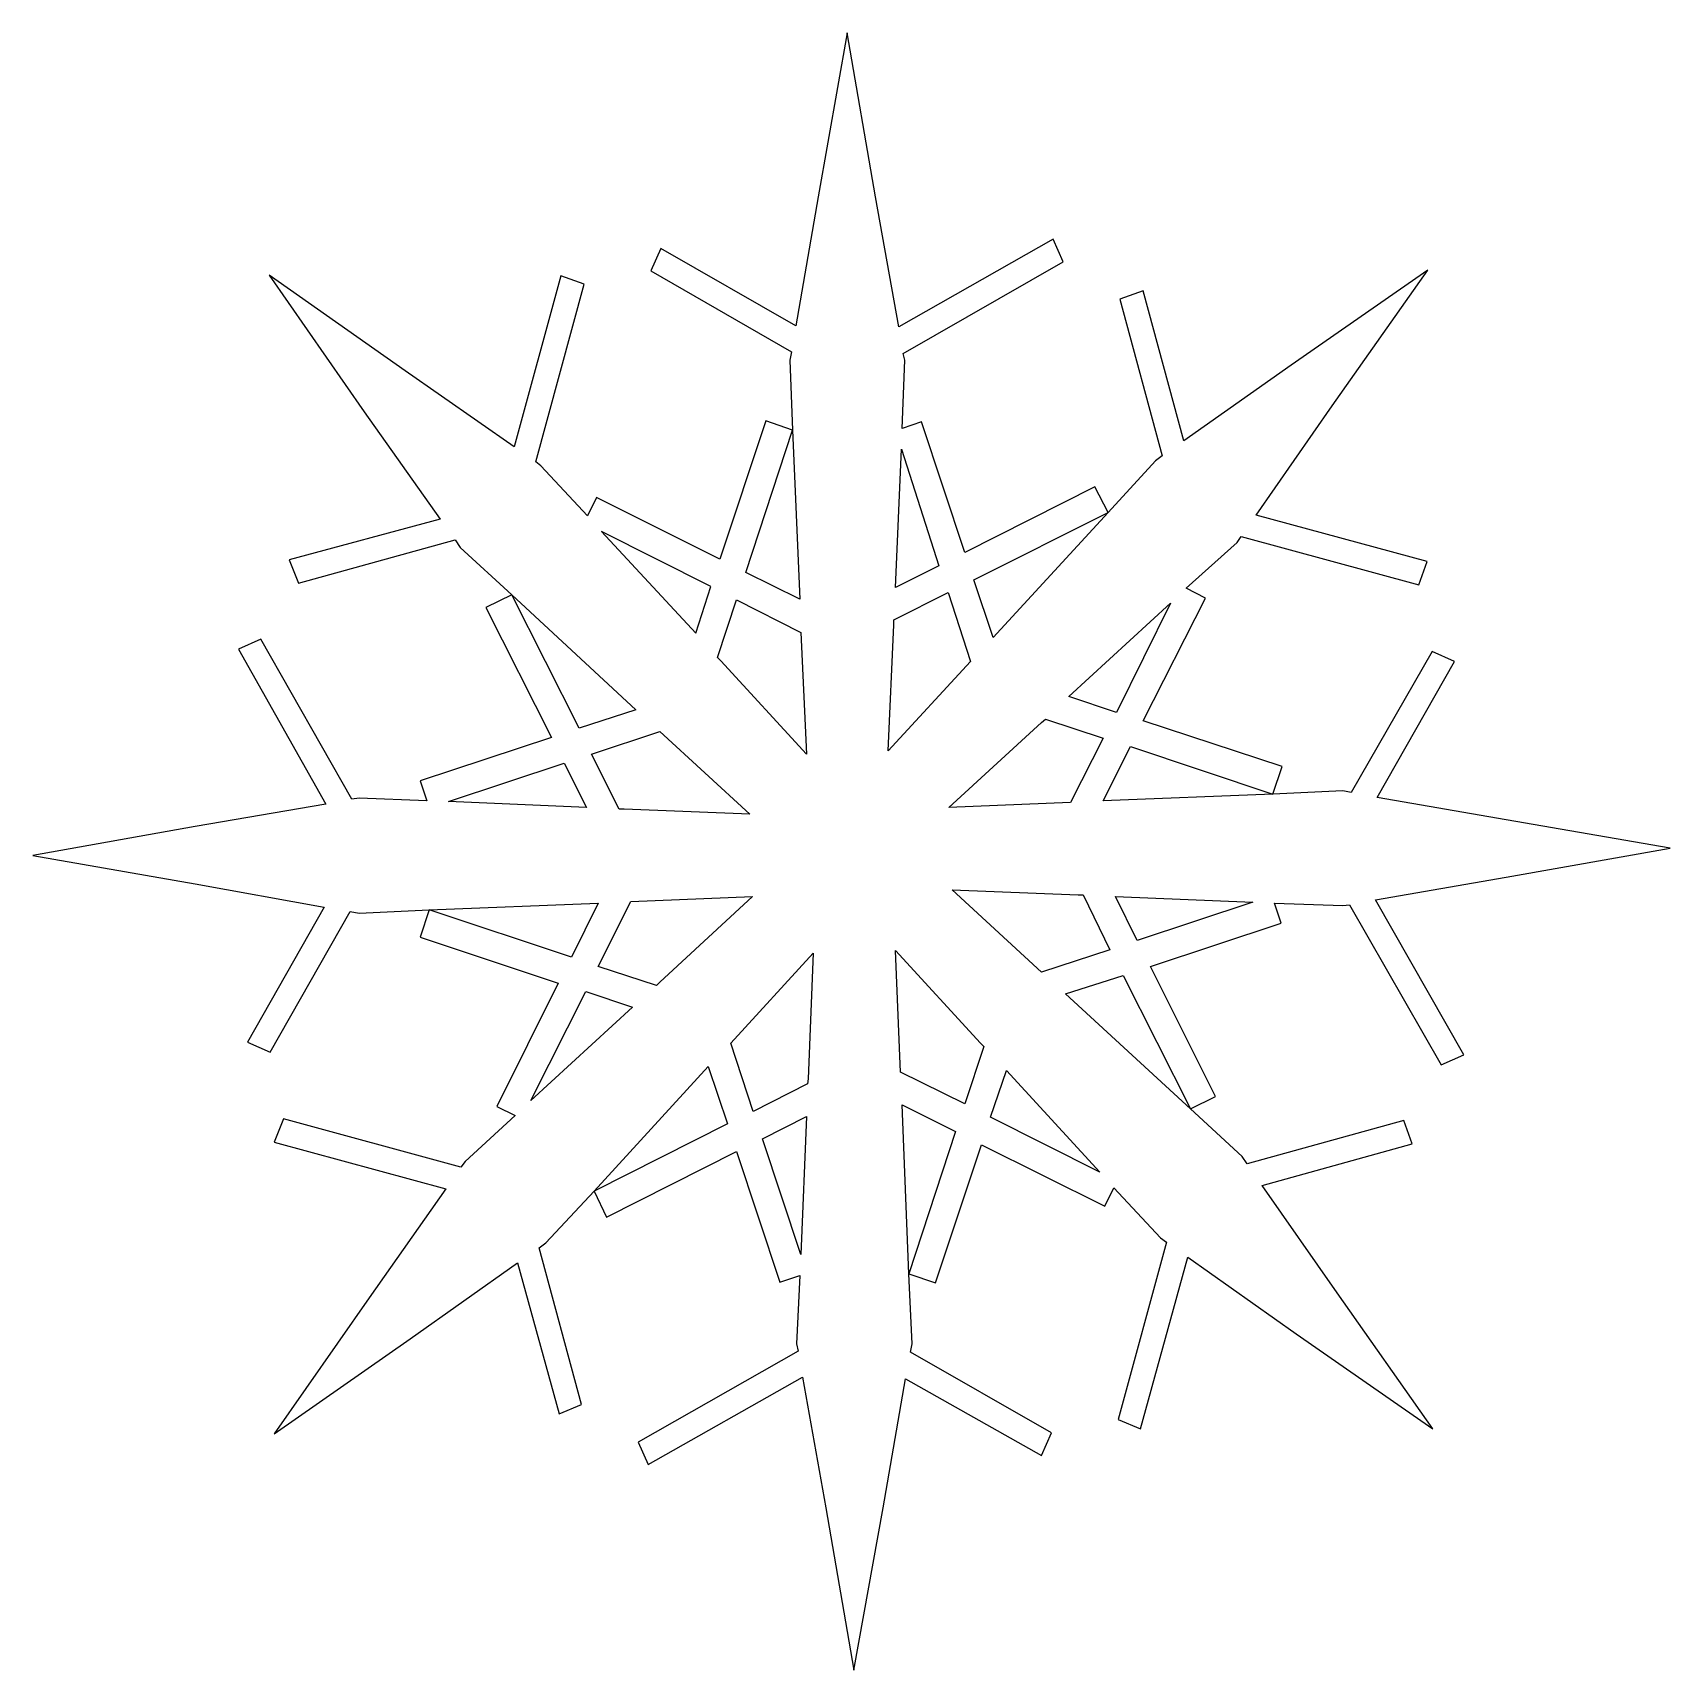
# Model space of a CAD drawing. Header units: centimetres. Extents: x -11 to 10.8, y -11.1 to 10.7.
import ezdxf

# ---------------------------------------------------------------- set-up
doc = ezdxf.new("R2010")
doc.units = ezdxf.units.CM
doc.header["$MEASUREMENT"] = 0
doc.layers.add('Camada 1', color=7, linetype='Continuous')

msp = doc.modelspace()

# ---------------------------------------------------------------- linework, layer by layer
at = {"layer": 'Camada 1'}
for points, knots in [([(-4.58057, 5.21391), (-4.58057, 5.21391), (-3.96017, 7.48499), (-3.96017, 7.48499), (-3.96017, 7.48499), (-3.96017, 7.48499), (-3.64997, 7.37421), (-3.64997, 7.37421), (-3.64997, 7.37421), (-3.64997, 7.37421), (-4.29254, 5.01447), (-4.29254, 5.01447), (-4.29254, 5.01447), (-4.29254, 5.01447), (-4.22605, 4.95909), (-4.22605, 4.95909), (-4.22605, 4.95909), (-4.22605, 4.95909), (-3.60565, 4.29438), (-3.60565, 4.29438), (-3.60565, 4.29438), (-3.60565, 4.29438), (-3.48378, 4.53811), (-3.48378, 4.53811), (-3.48378, 4.53811), (-3.48378, 4.53811), (-1.84416, 3.7183), (-1.84416, 3.7183), (-1.84416, 3.7183), (-1.84416, 3.7183), (-1.23485, 5.55731), (-1.23485, 5.55731), (-1.23485, 5.55731), (-1.23485, 5.55731), (-0.88036, 5.43544), (-0.88036, 5.43544), (-0.88036, 5.43544), (-0.88036, 5.43544), (-0.91359, 6.36603), (-0.91359, 6.36603), (-0.91359, 6.36603), (-0.91359, 6.36603), (-0.89144, 6.47681), (-0.89144, 6.47681), (-0.89144, 6.47681), (-0.89144, 6.47681), (-2.76371, 7.55142), (-2.76371, 7.55142), (-2.76371, 7.55142), (-2.76371, 7.55142), (-2.63078, 7.85053), (-2.63078, 7.85053), (-2.63078, 7.85053), (-2.63078, 7.85053), (-0.83606, 6.82024), (-0.83606, 6.82024), (-0.83606, 6.82024), (-0.83606, 6.82024), (-0.53695, 8.53741), (-0.53695, 8.53741), (-0.53695, 8.53741), (-0.53695, 8.53741), (-0.1492, 10.71985), (-0.1492, 10.71985), (-0.1492, 10.71985), (-0.1492, 10.71985), (0.22749, 8.53741), (0.22749, 8.53741), (0.22749, 8.53741), (0.22749, 8.53741), (0.53769, 6.80918), (0.53769, 6.80918), (0.53769, 6.80918), (0.53769, 6.80918), (2.58721, 7.97242), (2.58721, 7.97242), (2.58721, 7.97242), (2.58721, 7.97242), (2.72014, 7.67331), (2.72014, 7.67331), (2.72014, 7.67331), (2.72014, 7.67331), (0.59308, 6.45467), (0.59308, 6.45467), (0.59308, 6.45467), (0.59308, 6.45467), (0.61523, 6.36603), (0.61523, 6.36603), (0.61523, 6.36603), (0.61523, 6.36603), (0.582, 5.45761), (0.582, 5.45761), (0.582, 5.45761), (0.582, 5.45761), (0.83682, 5.54625), (0.83682, 5.54625), (0.83682, 5.54625), (0.83682, 5.54625), (1.41287, 3.80693), (1.41287, 3.80693), (1.41287, 3.80693), (1.41287, 3.80693), (3.1411, 4.68215), (3.1411, 4.68215), (3.1411, 4.68215), (3.1411, 4.68215), (3.31834, 4.33872), (3.31834, 4.33872), (3.31834, 4.33872), (3.31834, 4.33872), (3.94982, 5.02558), (3.94982, 5.02558), (3.94982, 5.02558), (3.94982, 5.02558), (4.03846, 5.09204), (4.03846, 5.09204), (4.03846, 5.09204), (4.03846, 5.09204), (3.47347, 7.17479), (3.47347, 7.17479), (3.47347, 7.17479), (3.47347, 7.17479), (3.78367, 7.28557), (3.78367, 7.28557), (3.78367, 7.28557), (3.78367, 7.28557), (4.32654, 5.29146), (4.32654, 5.29146), (4.32654, 5.29146), (4.32654, 5.29146), (5.75566, 6.2996), (5.75566, 6.2996), (5.75566, 6.2996), (5.75566, 6.2996), (7.57255, 7.56254), (7.57255, 7.56254), (7.57255, 7.56254), (7.57255, 7.56254), (6.29853, 5.75676), (6.29853, 5.75676), (6.29853, 5.75676), (6.29853, 5.75676), (5.29036, 4.30547), (5.29036, 4.30547), (5.29036, 4.30547), (5.29036, 4.30547), (7.56146, 3.68507), (7.56146, 3.68507), (7.56146, 3.68507), (7.56146, 3.68507), (7.45065, 3.37487), (7.45065, 3.37487), (7.45065, 3.37487), (7.45065, 3.37487), (5.09094, 4.01741), (5.09094, 4.01741), (5.09094, 4.01741), (5.09094, 4.01741), (5.03554, 3.93986), (5.03554, 3.93986), (5.03554, 3.93986), (5.03554, 3.93986), (4.35974, 3.33055), (4.35974, 3.33055), (4.35974, 3.33055), (4.35974, 3.33055), (4.61456, 3.19762), (4.61456, 3.19762), (4.61456, 3.19762), (4.61456, 3.19762), (3.78366, 1.56908), (3.78366, 1.56908), (3.78366, 1.56908), (3.78366, 1.56908), (5.63379, 0.95977), (5.63379, 0.95977), (5.63379, 0.95977), (5.63379, 0.95977), (5.51195, 0.59417), (5.51195, 0.59417), (5.51195, 0.59417), (5.51195, 0.59417), (6.44254, 0.63849), (6.44254, 0.63849), (6.44254, 0.63849), (6.44254, 0.63849), (6.55332, 0.61632), (6.55332, 0.61632), (6.55332, 0.61632), (6.55332, 0.61632), (7.62793, 2.48859), (7.62793, 2.48859), (7.62793, 2.48859), (7.62793, 2.48859), (7.92707, 2.35566), (7.92707, 2.35566), (7.92707, 2.35566), (7.92707, 2.35566), (6.89678, 0.54988), (6.89678, 0.54988), (6.89678, 0.54988), (6.89678, 0.54988), (8.61393, 0.25077), (8.61393, 0.25077), (8.61393, 0.25077), (8.61393, 0.25077), (10.7964, -0.12592), (10.7964, -0.12592), (10.7964, -0.12592), (10.7964, -0.12592), (8.61393, -0.51367), (8.61393, -0.51367), (8.61393, -0.51367), (8.61393, -0.51367), (6.87461, -0.81278), (6.87461, -0.81278), (6.87461, -0.81278), (6.87461, -0.81278), (8.04894, -2.87338), (8.04894, -2.87338), (8.04894, -2.87338), (8.04894, -2.87338), (7.74983, -3.00631), (7.74983, -3.00631), (7.74983, -3.00631), (7.74983, -3.00631), (6.53119, -0.87925), (6.53119, -0.87925), (6.53119, -0.87925), (6.53119, -0.87925), (6.44255, -0.89034), (6.44255, -0.89034), (6.44255, -0.89034), (6.44255, -0.89034), (5.5341, -0.85708), (5.5341, -0.85708), (5.5341, -0.85708), (5.5341, -0.85708), (5.62274, -1.12299), (5.62274, -1.12299), (5.62274, -1.12299), (5.62274, -1.12299), (3.88342, -1.69904), (3.88342, -1.69904), (3.88342, -1.69904), (3.88342, -1.69904), (4.74755, -3.42727), (4.74755, -3.42727), (4.74755, -3.42727), (4.74755, -3.42727), (4.41518, -3.59345), (4.41518, -3.59345), (4.41518, -3.59345), (4.41518, -3.59345), (5.10204, -4.2249), (5.10204, -4.2249), (5.10204, -4.2249), (5.10204, -4.2249), (5.16853, -4.32462), (5.16853, -4.32462), (5.16853, -4.32462), (5.16853, -4.32462), (7.25128, -3.74854), (7.25128, -3.74854), (7.25128, -3.74854), (7.25128, -3.74854), (7.36209, -4.05876), (7.36209, -4.05876), (7.36209, -4.05876), (7.36209, -4.05876), (5.36798, -4.61269), (5.36798, -4.61269), (5.36798, -4.61269), (5.36798, -4.61269), (6.36504, -6.04181), (6.36504, -6.04181), (6.36504, -6.04181), (6.36504, -6.04181), (7.63906, -7.84762), (7.63906, -7.84762), (7.63906, -7.84762), (7.63906, -7.84762), (5.82213, -6.58469), (5.82213, -6.58469), (5.82213, -6.58469), (5.82213, -6.58469), (4.38192, -5.56549), (4.38192, -5.56549), (4.38192, -5.56549), (4.38192, -5.56549), (3.75044, -7.84765), (3.75044, -7.84765), (3.75044, -7.84765), (3.75044, -7.84765), (3.45133, -7.72578), (3.45133, -7.72578), (3.45133, -7.72578), (3.45133, -7.72578), (4.09387, -5.36607), (4.09387, -5.36607), (4.09387, -5.36607), (4.09387, -5.36607), (4.01632, -5.31067), (4.01632, -5.31067), (4.01632, -5.31067), (4.01632, -5.31067), (3.39592, -4.64596), (3.39592, -4.64596), (3.39592, -4.64596), (3.39592, -4.64596), (3.27405, -4.88969), (3.27405, -4.88969), (3.27405, -4.88969), (3.27405, -4.88969), (1.63443, -4.0699), (1.63443, -4.0699), (1.63443, -4.0699), (1.63443, -4.0699), (1.02512, -5.90891), (1.02512, -5.90891), (1.02512, -5.90891), (1.02512, -5.90891), (0.67063, -5.78707), (0.67063, -5.78707), (0.67063, -5.78707), (0.67063, -5.78707), (0.71495, -6.71766), (0.71495, -6.71766), (0.71495, -6.71766), (0.71495, -6.71766), (0.6928, -6.82847), (0.6928, -6.82847), (0.6928, -6.82847), (0.6928, -6.82847), (2.56507, -7.90308), (2.56507, -7.90308), (2.56507, -7.90308), (2.56507, -7.90308), (2.43212, -8.20219), (2.43212, -8.20219), (2.43212, -8.20219), (2.43212, -8.20219), (0.62634, -7.18299), (0.62634, -7.18299), (0.62634, -7.18299), (0.62634, -7.18299), (0.3272, -8.90014), (0.3272, -8.90014), (0.3272, -8.90014), (0.3272, -8.90014), (-0.06055, -11.06044), (-0.06055, -11.06044), (-0.06055, -11.06044), (-0.06055, -11.06044), (-0.43721, -8.90014), (-0.43721, -8.90014), (-0.43721, -8.90014), (-0.43721, -8.90014), (-0.74741, -7.16082), (-0.74741, -7.16082), (-0.74741, -7.16082), (-0.74741, -7.16082), (-2.79694, -8.324), (-2.79694, -8.324), (-2.79694, -8.324), (-2.79694, -8.324), (-2.92987, -8.02486), (-2.92987, -8.02486), (-2.92987, -8.02486), (-2.92987, -8.02486), (-0.80281, -6.8173), (-0.80281, -6.8173), (-0.80281, -6.8173), (-0.80281, -6.8173), (-0.82496, -6.71758), (-0.82496, -6.71758), (-0.82496, -6.71758), (-0.82496, -6.71758), (-0.78064, -5.80913), (-0.78064, -5.80913), (-0.78064, -5.80913), (-0.78064, -5.80913), (-1.04652, -5.89777), (-1.04652, -5.89777), (-1.04652, -5.89777), (-1.04652, -5.89777), (-1.6226, -4.15848), (-1.6226, -4.15848), (-1.6226, -4.15848), (-1.6226, -4.15848), (-3.35083, -5.03367), (-3.35083, -5.03367), (-3.35083, -5.03367), (-3.35083, -5.03367), (-3.51701, -4.69024), (-3.51701, -4.69024), (-3.51701, -4.69024), (-3.51701, -4.69024), (-4.15955, -5.37712), (-4.15955, -5.37712), (-4.15955, -5.37712), (-4.15955, -5.37712), (-4.24819, -5.44358), (-4.24819, -5.44358), (-4.24819, -5.44358), (-4.24819, -5.44358), (-3.6832, -7.52635), (-3.6832, -7.52635), (-3.6832, -7.52635), (-3.6832, -7.52635), (-3.98231, -7.64819), (-3.98231, -7.64819), (-3.98231, -7.64819), (-3.98231, -7.64819), (-4.53624, -5.64299), (-4.53624, -5.64299), (-4.53624, -5.64299), (-4.53624, -5.64299), (-5.96536, -6.65113), (-5.96536, -6.65113), (-5.96536, -6.65113), (-5.96536, -6.65113), (-7.77114, -7.91407), (-7.77114, -7.91407), (-7.77114, -7.91407), (-7.77114, -7.91407), (-6.5082, -6.10829), (-6.5082, -6.10829), (-6.5082, -6.10829), (-6.5082, -6.10829), (-5.48897, -4.657), (-5.48897, -4.657), (-5.48897, -4.657), (-5.48897, -4.657), (-7.77113, -4.0366), (-7.77113, -4.0366), (-7.77113, -4.0366), (-7.77113, -4.0366), (-7.64926, -3.7264), (-7.64926, -3.7264), (-7.64926, -3.7264), (-7.64926, -3.7264), (-5.28955, -4.36894), (-5.28955, -4.36894), (-5.28955, -4.36894), (-5.28955, -4.36894), (-5.23415, -4.29139), (-5.23415, -4.29139), (-5.23415, -4.29139), (-5.23415, -4.29139), (-4.56944, -3.68208), (-4.56944, -3.68208), (-4.56944, -3.68208), (-4.56944, -3.68208), (-4.81315, -3.56021), (-4.81315, -3.56021), (-4.81315, -3.56021), (-4.81315, -3.56021), (-3.99334, -1.92061), (-3.99334, -1.92061), (-3.99334, -1.92061), (-3.99334, -1.92061), (-5.83238, -1.3113), (-5.83238, -1.3113), (-5.83238, -1.3113), (-5.83238, -1.3113), (-5.71051, -0.9457), (-5.71051, -0.9457), (-5.71051, -0.9457), (-5.71051, -0.9457), (-6.6411, -0.99002), (-6.6411, -0.99002), (-6.6411, -0.99002), (-6.6411, -0.99002), (-6.76297, -0.96787), (-6.76297, -0.96787), (-6.76297, -0.96787), (-6.76297, -0.96787), (-7.82652, -2.84014), (-7.82652, -2.84014), (-7.82652, -2.84014), (-7.82652, -2.84014), (-8.12563, -2.70721), (-8.12563, -2.70721), (-8.12563, -2.70721), (-8.12563, -2.70721), (-7.1064, -0.91249), (-7.1064, -0.91249), (-7.1064, -0.91249), (-7.1064, -0.91249), (-8.82357, -0.60229), (-8.82357, -0.60229), (-8.82357, -0.60229), (-8.82357, -0.60229), (-10.98387, -0.22563), (-10.98387, -0.22563), (-10.98387, -0.22563), (-10.98387, -0.22563), (-8.82357, 0.16214), (-8.82357, 0.16214), (-8.82357, 0.16214), (-8.82357, 0.16214), (-7.08425, 0.46125), (-7.08425, 0.46125), (-7.08425, 0.46125), (-7.08425, 0.46125), (-8.24749, 2.52185), (-8.24749, 2.52185), (-8.24749, 2.52185), (-8.24749, 2.52185), (-7.94835, 2.65478), (-7.94835, 2.65478), (-7.94835, 2.65478), (-7.94835, 2.65478), (-6.74079, 0.52772), (-6.74079, 0.52772), (-6.74079, 0.52772), (-6.74079, 0.52772), (-6.64107, 0.53881), (-6.64107, 0.53881), (-6.64107, 0.53881), (-6.64107, 0.53881), (-5.74371, 0.50558), (-5.74371, 0.50558), (-5.74371, 0.50558), (-5.74371, 0.50558), (-5.83235, 0.77146), (-5.83235, 0.77146), (-5.83235, 0.77146), (-5.83235, 0.77146), (-4.08195, 1.34754), (-4.08195, 1.34754), (-4.08195, 1.34754), (-4.08195, 1.34754), (-4.95714, 3.07577), (-4.95714, 3.07577), (-4.95714, 3.07577), (-4.95714, 3.07577), (-4.61371, 3.24195), (-4.61371, 3.24195), (-4.61371, 3.24195), (-4.61371, 3.24195), (-5.30057, 3.87343), (-5.30057, 3.87343), (-5.30057, 3.87343), (-5.30057, 3.87343), (-5.36703, 3.97315), (-5.36703, 3.97315), (-5.36703, 3.97315), (-5.36703, 3.97315), (-7.4499, 3.39704), (-7.4499, 3.39704), (-7.4499, 3.39704), (-7.4499, 3.39704), (-7.57174, 3.70724), (-7.57174, 3.70724), (-7.57174, 3.70724), (-7.57174, 3.70724), (-5.56654, 4.25009), (-5.56654, 4.25009), (-5.56654, 4.25009), (-5.56654, 4.25009), (-6.57468, 5.67921), (-6.57468, 5.67921), (-6.57468, 5.67921), (-6.57468, 5.67921), (-7.83762, 7.49608), (-7.83762, 7.49608), (-7.83762, 7.49608), (-7.83762, 7.49608), (-6.03184, 6.22206), (-6.03184, 6.22206), (-6.03184, 6.22206), (-6.03184, 6.22206), (-4.58057, 5.21391), (-4.58057, 5.21391)], [0, 0, 0, 0, 0.00689655, 0.00689655, 0.00689655, 0.00689655, 0.0137931, 0.0137931, 0.0137931, 0.0137931, 0.02068966, 0.02068966, 0.02068966, 0.02068966, 0.02758621, 0.02758621, 0.02758621, 0.02758621, 0.03448276, 0.03448276, 0.03448276, 0.03448276, 0.04137931, 0.04137931, 0.04137931, 0.04137931, 0.04827586, 0.04827586, 0.04827586, 0.04827586, 0.05517241, 0.05517241, 0.05517241, 0.05517241, 0.06206897, 0.06206897, 0.06206897, 0.06206897, 0.06896552, 0.06896552, 0.06896552, 0.06896552, 0.07586207, 0.07586207, 0.07586207, 0.07586207, 0.08275862, 0.08275862, 0.08275862, 0.08275862, 0.08965517, 0.08965517, 0.08965517, 0.08965517, 0.09655172, 0.09655172, 0.09655172, 0.09655172, 0.10344828, 0.10344828, 0.10344828, 0.10344828, 0.11034483, 0.11034483, 0.11034483, 0.11034483, 0.11724138, 0.11724138, 0.11724138, 0.11724138, 0.12413793, 0.12413793, 0.12413793, 0.12413793, 0.13103448, 0.13103448, 0.13103448, 0.13103448, 0.13793103, 0.13793103, 0.13793103, 0.13793103, 0.14482759, 0.14482759, 0.14482759, 0.14482759, 0.15172414, 0.15172414, 0.15172414, 0.15172414, 0.15862069, 0.15862069, 0.15862069, 0.15862069, 0.16551724, 0.16551724, 0.16551724, 0.16551724, 0.17241379, 0.17241379, 0.17241379, 0.17241379, 0.17931034, 0.17931034, 0.17931034, 0.17931034, 0.1862069, 0.1862069, 0.1862069, 0.1862069, 0.19310345, 0.19310345, 0.19310345, 0.19310345, 0.2, 0.2, 0.2, 0.2, 0.20689655, 0.20689655, 0.20689655, 0.20689655, 0.2137931, 0.2137931, 0.2137931, 0.2137931, 0.22068966, 0.22068966, 0.22068966, 0.22068966, 0.22758621, 0.22758621, 0.22758621, 0.22758621, 0.23448276, 0.23448276, 0.23448276, 0.23448276, 0.24137931, 0.24137931, 0.24137931, 0.24137931, 0.24827586, 0.24827586, 0.24827586, 0.24827586, 0.25517241, 0.25517241, 0.25517241, 0.25517241, 0.26206897, 0.26206897, 0.26206897, 0.26206897, 0.26896552, 0.26896552, 0.26896552, 0.26896552, 0.27586207, 0.27586207, 0.27586207, 0.27586207, 0.28275862, 0.28275862, 0.28275862, 0.28275862, 0.28965517, 0.28965517, 0.28965517, 0.28965517, 0.29655172, 0.29655172, 0.29655172, 0.29655172, 0.30344828, 0.30344828, 0.30344828, 0.30344828, 0.31034483, 0.31034483, 0.31034483, 0.31034483, 0.31724138, 0.31724138, 0.31724138, 0.31724138, 0.32413793, 0.32413793, 0.32413793, 0.32413793, 0.33103448, 0.33103448, 0.33103448, 0.33103448, 0.33793103, 0.33793103, 0.33793103, 0.33793103, 0.34482759, 0.34482759, 0.34482759, 0.34482759, 0.35172414, 0.35172414, 0.35172414, 0.35172414, 0.35862069, 0.35862069, 0.35862069, 0.35862069, 0.36551724, 0.36551724, 0.36551724, 0.36551724, 0.37241379, 0.37241379, 0.37241379, 0.37241379, 0.37931034, 0.37931034, 0.37931034, 0.37931034, 0.3862069, 0.3862069, 0.3862069, 0.3862069, 0.39310345, 0.39310345, 0.39310345, 0.39310345, 0.4, 0.4, 0.4, 0.4, 0.40689655, 0.40689655, 0.40689655, 0.40689655, 0.4137931, 0.4137931, 0.4137931, 0.4137931, 0.42068966, 0.42068966, 0.42068966, 0.42068966, 0.42758621, 0.42758621, 0.42758621, 0.42758621, 0.43448276, 0.43448276, 0.43448276, 0.43448276, 0.44137931, 0.44137931, 0.44137931, 0.44137931, 0.44827586, 0.44827586, 0.44827586, 0.44827586, 0.45517241, 0.45517241, 0.45517241, 0.45517241, 0.46206897, 0.46206897, 0.46206897, 0.46206897, 0.46896552, 0.46896552, 0.46896552, 0.46896552, 0.47586207, 0.47586207, 0.47586207, 0.47586207, 0.48275862, 0.48275862, 0.48275862, 0.48275862, 0.48965517, 0.48965517, 0.48965517, 0.48965517, 0.49655172, 0.49655172, 0.49655172, 0.49655172, 0.50344828, 0.50344828, 0.50344828, 0.50344828, 0.51034483, 0.51034483, 0.51034483, 0.51034483, 0.51724138, 0.51724138, 0.51724138, 0.51724138, 0.52413793, 0.52413793, 0.52413793, 0.52413793, 0.53103448, 0.53103448, 0.53103448, 0.53103448, 0.53793103, 0.53793103, 0.53793103, 0.53793103, 0.54482759, 0.54482759, 0.54482759, 0.54482759, 0.55172414, 0.55172414, 0.55172414, 0.55172414, 0.55862069, 0.55862069, 0.55862069, 0.55862069, 0.56551724, 0.56551724, 0.56551724, 0.56551724, 0.57241379, 0.57241379, 0.57241379, 0.57241379, 0.57931034, 0.57931034, 0.57931034, 0.57931034, 0.5862069, 0.5862069, 0.5862069, 0.5862069, 0.59310345, 0.59310345, 0.59310345, 0.59310345, 0.6, 0.6, 0.6, 0.6, 0.60689655, 0.60689655, 0.60689655, 0.60689655, 0.6137931, 0.6137931, 0.6137931, 0.6137931, 0.62068966, 0.62068966, 0.62068966, 0.62068966, 0.62758621, 0.62758621, 0.62758621, 0.62758621, 0.63448276, 0.63448276, 0.63448276, 0.63448276, 0.64137931, 0.64137931, 0.64137931, 0.64137931, 0.64827586, 0.64827586, 0.64827586, 0.64827586, 0.65517241, 0.65517241, 0.65517241, 0.65517241, 0.66206897, 0.66206897, 0.66206897, 0.66206897, 0.66896552, 0.66896552, 0.66896552, 0.66896552, 0.67586207, 0.67586207, 0.67586207, 0.67586207, 0.68275862, 0.68275862, 0.68275862, 0.68275862, 0.68965517, 0.68965517, 0.68965517, 0.68965517, 0.69655172, 0.69655172, 0.69655172, 0.69655172, 0.70344828, 0.70344828, 0.70344828, 0.70344828, 0.71034483, 0.71034483, 0.71034483, 0.71034483, 0.71724138, 0.71724138, 0.71724138, 0.71724138, 0.72413793, 0.72413793, 0.72413793, 0.72413793, 0.73103448, 0.73103448, 0.73103448, 0.73103448, 0.73793103, 0.73793103, 0.73793103, 0.73793103, 0.74482759, 0.74482759, 0.74482759, 0.74482759, 0.75172414, 0.75172414, 0.75172414, 0.75172414, 0.75862069, 0.75862069, 0.75862069, 0.75862069, 0.76551724, 0.76551724, 0.76551724, 0.76551724, 0.77241379, 0.77241379, 0.77241379, 0.77241379, 0.77931034, 0.77931034, 0.77931034, 0.77931034, 0.7862069, 0.7862069, 0.7862069, 0.7862069, 0.79310345, 0.79310345, 0.79310345, 0.79310345, 0.8, 0.8, 0.8, 0.8, 0.80689655, 0.80689655, 0.80689655, 0.80689655, 0.8137931, 0.8137931, 0.8137931, 0.8137931, 0.82068966, 0.82068966, 0.82068966, 0.82068966, 0.82758621, 0.82758621, 0.82758621, 0.82758621, 0.83448276, 0.83448276, 0.83448276, 0.83448276, 0.84137931, 0.84137931, 0.84137931, 0.84137931, 0.84827586, 0.84827586, 0.84827586, 0.84827586, 0.85517241, 0.85517241, 0.85517241, 0.85517241, 0.86206897, 0.86206897, 0.86206897, 0.86206897, 0.86896552, 0.86896552, 0.86896552, 0.86896552, 0.87586207, 0.87586207, 0.87586207, 0.87586207, 0.88275862, 0.88275862, 0.88275862, 0.88275862, 0.88965517, 0.88965517, 0.88965517, 0.88965517, 0.89655172, 0.89655172, 0.89655172, 0.89655172, 0.90344828, 0.90344828, 0.90344828, 0.90344828, 0.91034483, 0.91034483, 0.91034483, 0.91034483, 0.91724138, 0.91724138, 0.91724138, 0.91724138, 0.92413793, 0.92413793, 0.92413793, 0.92413793, 0.93103448, 0.93103448, 0.93103448, 0.93103448, 0.93793103, 0.93793103, 0.93793103, 0.93793103, 0.94482759, 0.94482759, 0.94482759, 0.94482759, 0.95172414, 0.95172414, 0.95172414, 0.95172414, 0.95862069, 0.95862069, 0.95862069, 0.95862069, 0.96551724, 0.96551724, 0.96551724, 0.96551724, 0.97241379, 0.97241379, 0.97241379, 0.97241379, 0.97931034, 0.97931034, 0.97931034, 0.97931034, 0.9862069, 0.9862069, 0.9862069, 0.9862069, 1, 1, 1, 1]), ([(-0.88037, 5.43547), (-0.88037, 5.43547), (-1.50077, 3.54105), (-1.50077, 3.54105), (-1.50077, 3.54105), (-1.50077, 3.54105), (-0.78068, 3.18653), (-0.78068, 3.18653), (-0.78068, 3.18653), (-0.78068, 3.18653), (-0.88037, 5.43547), (-0.88037, 5.43547)], [0, 0, 0, 0, 0.25, 0.25, 0.25, 0.25, 0.5, 0.5, 0.5, 0.5, 1, 1, 1, 1]), ([(1.06947, 3.62969), (1.06947, 3.62969), (0.57092, 5.18068), (0.57092, 5.18068), (0.57092, 5.18068), (0.57092, 5.18068), (0.49337, 3.34167), (0.49337, 3.34167), (0.49337, 3.34167), (0.49337, 3.34167), (1.06947, 3.62969), (1.06947, 3.62969)], [0, 0, 0, 0, 0.25, 0.25, 0.25, 0.25, 0.5, 0.5, 0.5, 0.5, 1, 1, 1, 1]), ([(1.53477, 3.44136), (1.53477, 3.44136), (1.78956, 2.67693), (1.78956, 2.67693), (1.78956, 2.67693), (1.78956, 2.67693), (3.31838, 4.3387), (3.31838, 4.3387), (3.31838, 4.3387), (3.31838, 4.3387), (1.53477, 3.44136), (1.53477, 3.44136)], [0, 0, 0, 0, 0.25, 0.25, 0.25, 0.25, 0.5, 0.5, 0.5, 0.5, 1, 1, 1, 1]), ([(-3.41733, 4.0839), (-3.41733, 4.0839), (-1.96604, 3.35272), (-1.96604, 3.35272), (-1.96604, 3.35272), (-1.96604, 3.35272), (-2.16546, 2.73232), (-2.16546, 2.73232), (-2.16546, 2.73232), (-2.16546, 2.73232), (-3.41733, 4.0839), (-3.41733, 4.0839)], [0, 0, 0, 0, 0.25, 0.25, 0.25, 0.25, 0.5, 0.5, 0.5, 0.5, 1, 1, 1, 1]), ([(0.39367, 1.17025), (0.39367, 1.17025), (1.49045, 2.35564), (1.49045, 2.35564), (1.49045, 2.35564), (1.49045, 2.35564), (1.19131, 3.27515), (1.19131, 3.27515), (1.19131, 3.27515), (1.19131, 3.27515), (0.47119, 2.90955), (0.47119, 2.90955), (0.47119, 2.90955), (0.47119, 2.90955), (0.47119, 2.84309), (0.47119, 2.84309), (0.47119, 2.84309), (0.47119, 2.84309), (0.39367, 1.17025), (0.39367, 1.17025)], [0, 0, 0, 0, 0.16666667, 0.16666667, 0.16666667, 0.16666667, 0.33333333, 0.33333333, 0.33333333, 0.33333333, 0.5, 0.5, 0.5, 0.5, 0.66666667, 0.66666667, 0.66666667, 0.66666667, 1, 1, 1, 1]), ([(-3.71644, 1.46939), (-3.71644, 1.46939), (-2.96309, 1.71312), (-2.96309, 1.71312), (-2.96309, 1.71312), (-2.96309, 1.71312), (-4.6138, 3.24194), (-4.6138, 3.24194), (-4.6138, 3.24194), (-4.6138, 3.24194), (-3.71644, 1.46939), (-3.71644, 1.46939)], [0, 0, 0, 0, 0.25, 0.25, 0.25, 0.25, 0.5, 0.5, 0.5, 0.5, 1, 1, 1, 1]), ([(-1.62264, 3.17548), (-1.62264, 3.17548), (-1.87743, 2.41107), (-1.87743, 2.41107), (-1.87743, 2.41107), (-1.87743, 2.41107), (-1.83311, 2.36675), (-1.83311, 2.36675), (-1.83311, 2.36675), (-1.83311, 2.36675), (-0.69204, 1.12596), (-0.69204, 1.12596), (-0.69204, 1.12596), (-0.69204, 1.12596), (-0.76959, 2.74341), (-0.76959, 2.74341), (-0.76959, 2.74341), (-0.76959, 2.74341), (-1.62264, 3.17548), (-1.62264, 3.17548)], [0, 0, 0, 0, 0.16666667, 0.16666667, 0.16666667, 0.16666667, 0.33333333, 0.33333333, 0.33333333, 0.33333333, 0.5, 0.5, 0.5, 0.5, 0.66666667, 0.66666667, 0.66666667, 0.66666667, 1, 1, 1, 1]), ([(3.42916, 1.67987), (3.42916, 1.67987), (4.14928, 3.13116), (4.14928, 3.13116), (4.14928, 3.13116), (4.14928, 3.13116), (2.79771, 1.89037), (2.79771, 1.89037), (2.79771, 1.89037), (2.79771, 1.89037), (3.42916, 1.67987), (3.42916, 1.67987)], [0, 0, 0, 0, 0.25, 0.25, 0.25, 0.25, 0.5, 0.5, 0.5, 0.5, 1, 1, 1, 1]), ([(1.2024, 0.41693), (1.2024, 0.41693), (2.81985, 0.48339), (2.81985, 0.48339), (2.81985, 0.48339), (2.81985, 0.48339), (3.25191, 1.33643), (3.25191, 1.33643), (3.25191, 1.33643), (3.25191, 1.33643), (2.48748, 1.59122), (2.48748, 1.59122), (2.48748, 1.59122), (2.48748, 1.59122), (2.43208, 1.5469), (2.43208, 1.5469), (2.43208, 1.5469), (2.43208, 1.5469), (1.2024, 0.41693), (1.2024, 0.41693)], [0, 0, 0, 0, 0.16666667, 0.16666667, 0.16666667, 0.16666667, 0.33333333, 0.33333333, 0.33333333, 0.33333333, 0.5, 0.5, 0.5, 0.5, 0.66666667, 0.66666667, 0.66666667, 0.66666667, 1, 1, 1, 1]), ([(-1.44537, 0.3283), (-1.44537, 0.3283), (-2.64184, 1.42508), (-2.64184, 1.42508), (-2.64184, 1.42508), (-2.64184, 1.42508), (-3.55026, 1.12597), (-3.55026, 1.12597), (-3.55026, 1.12597), (-3.55026, 1.12597), (-3.18469, 0.39479), (-3.18469, 0.39479), (-3.18469, 0.39479), (-3.18469, 0.39479), (-3.11822, 0.39478), (-3.11822, 0.39478), (-3.11822, 0.39478), (-3.11822, 0.39478), (-1.44537, 0.3283), (-1.44537, 0.3283)], [0, 0, 0, 0, 0.16666667, 0.16666667, 0.16666667, 0.16666667, 0.33333333, 0.33333333, 0.33333333, 0.33333333, 0.5, 0.5, 0.5, 0.5, 0.66666667, 0.66666667, 0.66666667, 0.66666667, 1, 1, 1, 1]), ([(3.61752, 1.22566), (3.61752, 1.22566), (3.25195, 0.50557), (3.25195, 0.50557), (3.25195, 0.50557), (3.25195, 0.50557), (5.51197, 0.59421), (5.51197, 0.59421), (5.51197, 0.59421), (5.51197, 0.59421), (3.61752, 1.22566), (3.61752, 1.22566)], [0, 0, 0, 0, 0.25, 0.25, 0.25, 0.25, 0.5, 0.5, 0.5, 0.5, 1, 1, 1, 1]), ([(-3.91589, 1.00409), (-3.91589, 1.00409), (-5.45579, 0.49448), (-5.45579, 0.49448), (-5.45579, 0.49448), (-5.45579, 0.49448), (-3.61678, 0.41693), (-3.61678, 0.41693), (-3.61678, 0.41693), (-3.61678, 0.41693), (-3.91589, 1.00409), (-3.91589, 1.00409)], [0, 0, 0, 0, 0.25, 0.25, 0.25, 0.25, 0.5, 0.5, 0.5, 0.5, 1, 1, 1, 1]), ([(-3.81616, -1.57721), (-3.81616, -1.57721), (-3.46164, -0.85709), (-3.46164, -0.85709), (-3.46164, -0.85709), (-3.46164, -0.85709), (-5.71057, -0.94573), (-5.71057, -0.94573), (-5.71057, -0.94573), (-5.71057, -0.94573), (-3.81616, -1.57721), (-3.81616, -1.57721)], [0, 0, 0, 0, 0.25, 0.25, 0.25, 0.25, 0.5, 0.5, 0.5, 0.5, 1, 1, 1, 1]), ([(-1.41213, -0.76848), (-1.41213, -0.76848), (-3.02958, -0.83497), (-3.02958, -0.83497), (-3.02958, -0.83497), (-3.02958, -0.83497), (-3.46164, -1.69907), (-3.46164, -1.69907), (-3.46164, -1.69907), (-3.46164, -1.69907), (-2.68615, -1.95389), (-2.68615, -1.95389), (-2.68615, -1.95389), (-2.68615, -1.95389), (-2.64183, -1.90957), (-2.64183, -1.90957), (-2.64183, -1.90957), (-2.64183, -1.90957), (-1.41213, -0.76848), (-1.41213, -0.76848)], [0, 0, 0, 0, 0.16666667, 0.16666667, 0.16666667, 0.16666667, 0.33333333, 0.33333333, 0.33333333, 0.33333333, 0.5, 0.5, 0.5, 0.5, 0.66666667, 0.66666667, 0.66666667, 0.66666667, 1, 1, 1, 1]), ([(1.24672, -0.67985), (1.24672, -0.67985), (2.43211, -1.77663), (2.43211, -1.77663), (2.43211, -1.77663), (2.43211, -1.77663), (3.34056, -1.47749), (3.34056, -1.47749), (3.34056, -1.47749), (3.34056, -1.47749), (2.98607, -0.74631), (2.98607, -0.74631), (2.98607, -0.74631), (2.98607, -0.74631), (2.91957, -0.74631), (2.91957, -0.74631), (2.91957, -0.74631), (2.91957, -0.74631), (1.24672, -0.67985), (1.24672, -0.67985)], [0, 0, 0, 0, 0.16666667, 0.16666667, 0.16666667, 0.16666667, 0.33333333, 0.33333333, 0.33333333, 0.33333333, 0.5, 0.5, 0.5, 0.5, 0.66666667, 0.66666667, 0.66666667, 0.66666667, 1, 1, 1, 1]), ([(3.70612, -1.35565), (3.70612, -1.35565), (5.24602, -0.84601), (5.24602, -0.84601), (5.24602, -0.84601), (5.24602, -0.84601), (3.41807, -0.76846), (3.41807, -0.76846), (3.41807, -0.76846), (3.41807, -0.76846), (3.70612, -1.35565), (3.70612, -1.35565)], [0, 0, 0, 0, 0.25, 0.25, 0.25, 0.25, 0.5, 0.5, 0.5, 0.5, 1, 1, 1, 1]), ([(-0.60341, -1.52183), (-0.60341, -1.52183), (-1.70019, -2.7183), (-1.70019, -2.7183), (-1.70019, -2.7183), (-1.70019, -2.7183), (-1.40108, -3.62675), (-1.40108, -3.62675), (-1.40108, -3.62675), (-1.40108, -3.62675), (-0.68099, -3.26118), (-0.68099, -3.26118), (-0.68099, -3.26118), (-0.68099, -3.26118), (-0.66993, -3.19469), (-0.66993, -3.19469), (-0.66993, -3.19469), (-0.66993, -3.19469), (-0.60341, -1.52183), (-0.60341, -1.52183)], [0, 0, 0, 0, 0.16666667, 0.16666667, 0.16666667, 0.16666667, 0.33333333, 0.33333333, 0.33333333, 0.33333333, 0.5, 0.5, 0.5, 0.5, 0.66666667, 0.66666667, 0.66666667, 0.66666667, 1, 1, 1, 1]), ([(0.49337, -1.4886), (0.49337, -1.4886), (0.55983, -3.10605), (0.55983, -3.10605), (0.55983, -3.10605), (0.55983, -3.10605), (1.41287, -3.52703), (1.41287, -3.52703), (1.41287, -3.52703), (1.41287, -3.52703), (1.66769, -2.76262), (1.66769, -2.76262), (1.66769, -2.76262), (1.66769, -2.76262), (1.62337, -2.71828), (1.62337, -2.71828), (1.62337, -2.71828), (1.62337, -2.71828), (0.49337, -1.4886), (0.49337, -1.4886)], [0, 0, 0, 0, 0.16666667, 0.16666667, 0.16666667, 0.16666667, 0.33333333, 0.33333333, 0.33333333, 0.33333333, 0.5, 0.5, 0.5, 0.5, 0.66666667, 0.66666667, 0.66666667, 0.66666667, 1, 1, 1, 1]), ([(3.51779, -1.82094), (3.51779, -1.82094), (2.75338, -2.06465), (2.75338, -2.06465), (2.75338, -2.06465), (2.75338, -2.06465), (4.41515, -3.59349), (4.41515, -3.59349), (4.41515, -3.59349), (4.41515, -3.59349), (3.51779, -1.82094), (3.51779, -1.82094)], [0, 0, 0, 0, 0.25, 0.25, 0.25, 0.25, 0.5, 0.5, 0.5, 0.5, 1, 1, 1, 1]), ([(-3.62783, -2.03142), (-3.62783, -2.03142), (-4.35901, -3.48271), (-4.35901, -3.48271), (-4.35901, -3.48271), (-4.35901, -3.48271), (-3.00744, -2.24192), (-3.00744, -2.24192), (-3.00744, -2.24192), (-3.00744, -2.24192), (-3.62783, -2.03142), (-3.62783, -2.03142)], [0, 0, 0, 0, 0.25, 0.25, 0.25, 0.25, 0.5, 0.5, 0.5, 0.5, 1, 1, 1, 1]), ([(-1.7445, -3.79291), (-1.7445, -3.79291), (-1.99929, -3.0285), (-1.99929, -3.0285), (-1.99929, -3.0285), (-1.99929, -3.0285), (-3.51705, -4.69027), (-3.51705, -4.69027), (-3.51705, -4.69027), (-3.51705, -4.69027), (-1.7445, -3.79291), (-1.7445, -3.79291)], [0, 0, 0, 0, 0.25, 0.25, 0.25, 0.25, 0.5, 0.5, 0.5, 0.5, 1, 1, 1, 1]), ([(1.75633, -3.70427), (1.75633, -3.70427), (3.20762, -4.43547), (3.20762, -4.43547), (3.20762, -4.43547), (3.20762, -4.43547), (1.96683, -3.0839), (1.96683, -3.0839), (1.96683, -3.0839), (1.96683, -3.0839), (1.75633, -3.70427), (1.75633, -3.70427)], [0, 0, 0, 0, 0.25, 0.25, 0.25, 0.25, 0.5, 0.5, 0.5, 0.5, 1, 1, 1, 1]), ([(-1.27918, -3.99232), (-1.27918, -3.99232), (-0.76957, -5.53222), (-0.76957, -5.53222), (-0.76957, -5.53222), (-0.76957, -5.53222), (-0.69202, -3.69321), (-0.69202, -3.69321), (-0.69202, -3.69321), (-0.69202, -3.69321), (-1.27918, -3.99232), (-1.27918, -3.99232)], [0, 0, 0, 0, 0.25, 0.25, 0.25, 0.25, 0.5, 0.5, 0.5, 0.5, 1, 1, 1, 1]), ([(1.29103, -3.8926), (1.29103, -3.8926), (0.582, -3.53811), (0.582, -3.53811), (0.582, -3.53811), (0.582, -3.53811), (0.67064, -5.78704), (0.67064, -5.78704), (0.67064, -5.78704), (0.67064, -5.78704), (1.29103, -3.8926), (1.29103, -3.8926)], [0, 0, 0, 0, 0.25, 0.25, 0.25, 0.25, 0.5, 0.5, 0.5, 0.5, 1, 1, 1, 1])]:
    msp.add_open_spline(points, degree=3, knots=knots, dxfattribs=at)

doc.saveas('drawing.dxf')
